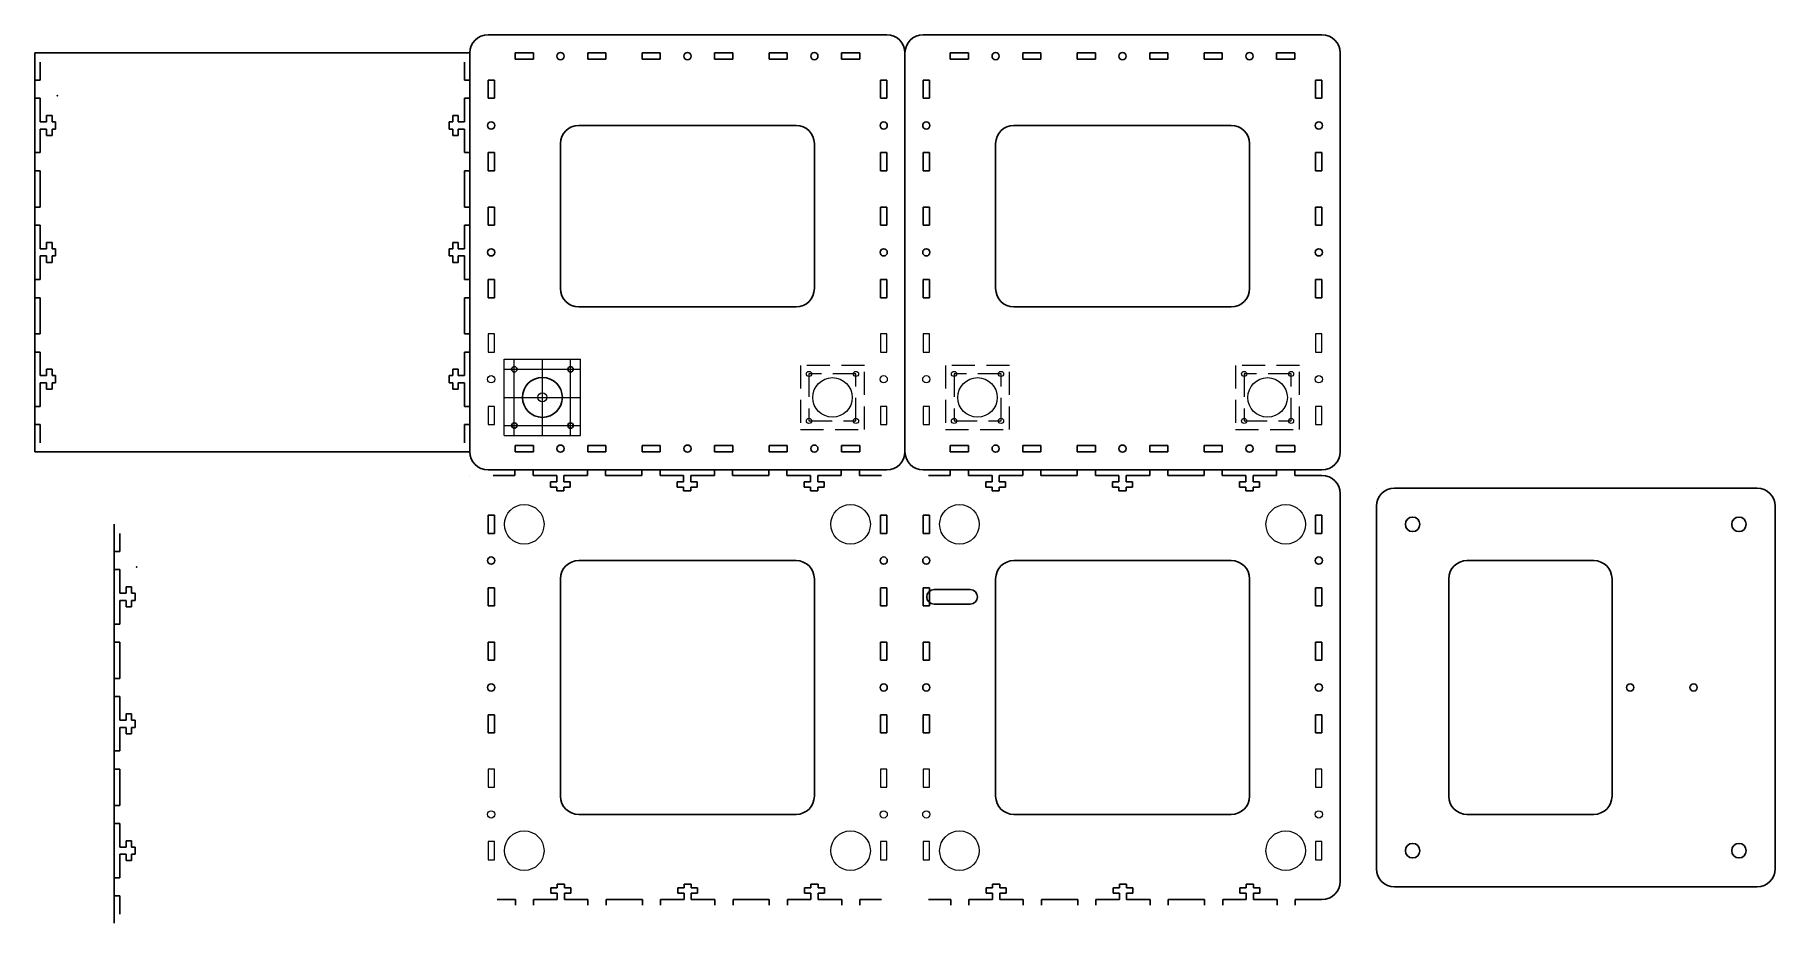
# Model space of a CAD drawing. Header units: millimetres. Extents: x -240 to 720, y -250 to 240.
import ezdxf

# ---------------------------------------------------------------- set-up
doc = ezdxf.new("R2010")
doc.units = ezdxf.units.MM
doc.linetypes.add('DASHED', pattern=[19.05, 12.7, -6.35])
doc.layers.get('0').update_dxf_attribs({"linetype": 'CONTINUOUS', "lineweight": 25, "true_color": 0x000000})
for name, color, linetype, lineweight, true_color in [('catbox_rear', 7, 'CONTINUOUS', 0, 0x000000), ('drawing layer', 7, 'CONTINUOUS', 0, 0x000000), ('Drawings', 4, 'CONTINUOUS', 0, 0x00ffff), ('nema14_guides', 3, 'DASHED', 0, 0x00ff00), ('nema14_holes', 7, 'CONTINUOUS', 0, 0x000000)]:
    doc.layers.add(name, color=color, linetype=linetype, lineweight=lineweight, true_color=true_color)

# ---------------------------------------------------------------- blocks, each defined once
blk = doc.blocks.new('slot')
for p, q in [((15, 3.5), (5, 3.5)), ((5, 3.5), (5, 0)), ((5, 0), (15, 0)), ((15, 0), (15, 3.5)), ((55, 3.5), (45, 3.49)), ((45, 3.49), (45, 0)), ((55, 0), (55, 3.5)), ((45, 0), (55, 0))]:
    blk.add_line(p, q)
blk.add_circle((30, 1.75), 2)
blk = doc.blocks.new('nema14_holes')
at = {"layer": 'nema14_guides'}
for p, q in [((17.653, 17.653), (-17.653, 17.653)), ((-17.653, 17.653), (-17.653, -17.653)), ((12.955, 12.955), (-12.955, 12.955)), ((-12.955, 12.955), (-12.955, -12.955)), ((12.955, -12.955), (12.955, 12.955)), ((17.653, -17.653), (17.653, 17.653)), ((-17.653, -17.653), (17.653, -17.653)), ((-12.955, -12.955), (12.955, -12.955))]:
    blk.add_line(p, q, dxfattribs=at)
at = {"layer": 'nema14_holes'}
for centre in [(-12.955, 12.955), (12.955, 12.955), (-12.955, -12.955), (12.955, -12.955)]:
    blk.add_circle(centre, 1.422, dxfattribs=at)
blk = doc.blocks.new('tgrips')
for p, q in [((0, 0), (10, 0)), ((10, 0), (10, 3)), ((20, 3), (20, 0)), ((20, 0), (33, 0)), ((33, 0), (33, -3.5)), ((37, 0), (50, 0)), ((37, -3.5), (37, 0)), ((50, 0), (50, 3)), ((60, 3), (60, 0)), ((60, 0), (70, 0)), ((70, 0), (70, 0)), ((33, -3.5), (29.5, -3.5)), ((29.5, -3.5), (29.5, -6.5)), ((29.5, -6.5), (33, -6.5)), ((33, -6.5), (33, -8.5)), ((33, -8.5), (37, -8.5)), ((40.5, -3.5), (37, -3.5)), ((37, -8.5), (37, -6.5)), ((37, -6.5), (40.5, -6.5)), ((40.5, -3.5), (40.5, -6.5)), ((40.5, -6.5), (40.5, -6.5))]:
    blk.add_line(p, q)

msp = doc.modelspace()

# ---------------------------------------------------------------- linework, layer by layer
for p, q in [((230, 240), (10, 240)), ((470, 240), (250, 240)), ((0, 230), (-240, 230)), ((-240, 230), (-240, 10)), ((0, 230), (0, 10)), ((240, 10), (240, 230)), ((240, 230), (240, 10)), ((480, 10), (480, 230)), ((180, 190), (60, 190)), ((420, 190), (300, 190)), ((50, 180), (50, 100)), ((190, 100), (190, 180)), ((290, 180), (290, 100)), ((430, 100), (430, 180)), ((60, 90), (180, 90)), ((300, 90), (420, 90)), ((-240, 10), (0, 10)), ((10, 0), (230, 0)), ((250, 0), (470, 0)), ((-0.125, -3), (-0.125, -3)), ((-0.125, -3), (-0.125, -3)), ((14.875, -3), (12.875, -3)), ((224.875, -3), (227.125, -3)), ((255, -3), (253, -3)), ((465, -3), (467.25, -3)), ((467.25, -3), (470, -3)), ((480, -13), (480, -227)), ((500, -10), (500, -10)), ((710, -10), (510, -10)), ((500, -20), (500, -220)), ((720, -220), (720, -20)), ((-196.188, -30), (-196.188, -250)), ((180, -50), (60, -50)), ((420, -50), (300, -50)), ((620, -50), (550, -50)), ((50, -60), (50, -180)), ((190, -180), (190, -60)), ((256, -66), (276, -66)), ((290, -60), (290, -180)), ((430, -180), (430, -60)), ((540, -60), (540, -180)), ((630, -60), (630, -180)), ((276, -74), (256, -74)), ((60, -190), (180, -190)), ((300, -190), (420, -190)), ((620, -190), (550, -190)), ((510, -230), (710, -230)), ((225.125, -237), (227.125, -237)), ((255.25, -237), (253, -237)), ((465.25, -237), (467.25, -237)), ((467.25, -237), (470, -237))]:
    msp.add_line(p, q)
for centre, radius in [((24.505, 55.495), 1.5), ((40, 40), 11), ((55.495, 55.495), 1.5), ((24.505, 24.505), 1.5), ((55.495, 24.505), 1.5), ((520, -30), 4), ((700, -30), 4), ((640, -120), 2), ((675, -120), 2), ((520, -210), 4), ((700, -210), 4)]:
    msp.add_circle(centre, radius)
for centre, radius, start, end in [((10, 230), 10, 90, 180), ((230, 230), 10, 0, 90), ((250, 230), 10, 90, 180), ((470, 230), 10, 0, 90), ((60, 180), 10, 90, 180), ((180, 180), 10, 0, 90), ((300, 180), 10, 90, 180), ((420, 180), 10, 0, 90), ((60, 100), 10, 180, 270), ((180, 100), 10, 270, 0), ((300, 100), 10, 180, 270), ((420, 100), 10, 270, 0), ((10, 10), 10, 180, 270), ((230, 10), 10, 270, 0), ((250, 10), 10, 180, 270), ((470, 10), 10, 270, 0), ((470, -13), 10, 0, 90), ((510, -20), 10, 90, 180), ((710, -20), 10, 0, 90), ((60, -60), 10, 90, 180), ((180, -60), 10, 0, 90), ((300, -60), 10, 90, 180), ((420, -60), 10, 0, 90), ((550, -60), 10, 90, 180), ((620, -60), 10, 0, 90), ((256, -70), 4, 90, 270), ((276, -70), 4, 270, 90), ((60, -180), 10, 180, 270), ((180, -180), 10, 270, 0), ((300, -180), 10, 180, 270), ((420, -180), 10, 270, 0), ((550, -180), 10, 180, 270), ((620, -180), 10, 270, 0), ((510, -220), 10, 180, 270), ((710, -220), 10, 270, 0), ((470, -227), 10, 270, 0)]:
    msp.add_arc(centre, radius, start, end)
for p in [(-227.625, 206.5), (-183.812, -53.5)]:
    msp.add_point(p)
at = {"layer": 'catbox_rear'}
for centre in [(200, 40), (280, 40), (440, 40), (30, -30), (210, -30), (270, -30), (450, -30), (30, -210), (210, -210), (270, -210), (450, -210)]:
    msp.add_circle(centre, 10.9, dxfattribs=at)
at = {"layer": 'drawing layer', "color": 4, "true_color": 0x00ffff}
for p, q in [((18.92, 18.92), (18.92, 61.08)), ((18.92, 61.08), (61.08, 61.08)), ((24.505, 18.92), (24.505, 61.08)), ((40, 18.92), (40, 61.08)), ((55.495, 18.92), (55.495, 61.08)), ((61.08, 18.92), (61.08, 61.08)), ((18.92, 55.495), (61.08, 55.495)), ((18.92, 40), (61.08, 40)), ((18.92, 24.505), (61.08, 24.505)), ((18.92, 18.92), (61.08, 18.92))]:
    msp.add_line(p, q, dxfattribs=at)
msp.add_circle((40, 40), 2.5, dxfattribs=at)

# ---------------------------------------------------------------- block references
at = {"yscale": -1, "rotation": 270}
for p in [(-237, 225), (-237, 155), (-237, 85), (-193.188, -35), (-193.188, -105), (-193.188, -175)]:
    msp.add_blockref('tgrips', p, dxfattribs=at)
for name, p, rotation in [('tgrips', (-3, 225), 270), ('slot', (80, 230), 180), ('slot', (150, 230), 180), ('slot', (220, 230), 180), ('slot', (320, 230), 180), ('slot', (390, 230), 180), ('slot', (460, 230), 180), ('slot', (10, 220), 270), ('slot', (230, 160), 90), ('slot', (250, 220), 270), ('slot', (470, 160), 90), ('tgrips', (-3, 155), 270), ('slot', (10, 150), 270), ('slot', (230, 90), 90), ('slot', (250, 150), 270), ('slot', (470, 90), 90), ('tgrips', (-3, 85), 270), ('slot', (10, -20), 270), ('slot', (230, -80), 90), ('slot', (250, -20), 270), ('slot', (470, -80), 90), ('slot', (10, -90), 270), ('slot', (230, -150), 90), ('slot', (250, -90), 270), ('slot', (470, -150), 90)]:
    msp.add_blockref(name, p, dxfattribs=dict(rotation=rotation))
for name, p in [('slot', (20, 10)), ('slot', (90, 10)), ('slot', (160, 10)), ('slot', (260, 10)), ('slot', (330, 10)), ('slot', (400, 10)), ('tgrips', (14.875, -3)), ('tgrips', (84.875, -3)), ('tgrips', (154.875, -3)), ('tgrips', (255, -3)), ('tgrips', (325, -3)), ('tgrips', (395, -3))]:
    msp.add_blockref(name, p)
at = {"yscale": -1}
for p in [(15.125, -237), (85.125, -237), (155.125, -237), (255.25, -237), (325.25, -237), (395.25, -237)]:
    msp.add_blockref('tgrips', p, dxfattribs=at)
at = {"layer": 'Drawings'}
for p, rotation in [((10, 80), 270), ((230, 20), 90), ((250, 80), 270), ((470, 20), 90), ((10, -160), 270), ((230, -220), 90), ((250, -160), 270), ((470, -220), 90)]:
    msp.add_blockref('slot', p, dxfattribs=dict(at, rotation=rotation))
at = {"layer": 'nema14_holes'}
for p in [(200, 40), (280, 40), (440, 40)]:
    msp.add_blockref('nema14_holes', p, dxfattribs=at)

doc.saveas('drawing.dxf')
